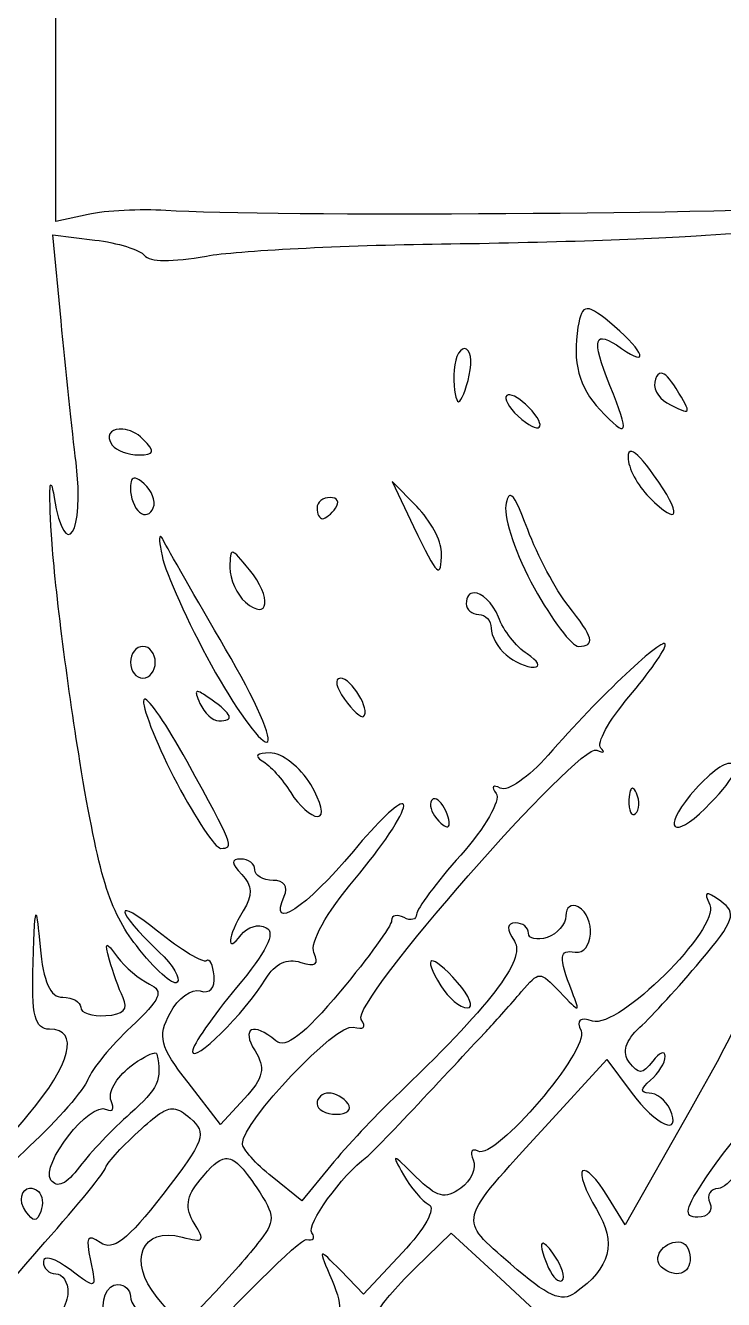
# Model space of a CAD drawing. Extents: x 26 to 243, y 4 to 296.
# Drawn here: x 159.67 to 175.18, y 103.68 to 132.01 of the extents above; entities that cross this region are included whole.
import ezdxf

# ---------------------------------------------------------------- set-up
doc = ezdxf.new("R2010")
doc.units = 0
doc.layers.add('Layer_1', color=7, linetype='CONTINUOUS')

msp = doc.modelspace()

# ---------------------------------------------------------------- linework, layer by layer
at = {"layer": 'Layer_1', "color": 7}
for points in [[(161.057937, 127.804222), (160.341908, 127.650434), (160.341908, 135.202636)], [(160.458215, 125.4351), (160.278521, 127.348919), (161.208971, 127.23537)], [(172.155556, 125.708502), (172.155556, 125.708502)], [(169.42759, 124.821596), (169.42759, 124.821596)], [(173.793768, 124.273137), (173.793768, 124.273137)], [(170.398832, 123.793029), (170.398832, 123.793029)], [(161.748061, 123.031249), (161.748061, 123.031249)], [(173.143884, 122.531848), (173.143884, 122.531848)], [(162.111862, 121.938742), (162.111862, 121.938742)], [(167.816389, 121.865429), (168.295396, 120.862769)], [(168.364848, 121.307049), (167.816389, 121.865429), (167.816389, 121.865429)], [(170.448441, 121.557301), (170.448441, 121.557301)], [(166.440556, 121.510997), (166.440556, 121.510997)], [(162.671895, 120.646692), (162.671895, 120.646692)], [(164.27373, 120.291159), (164.27373, 120.291159)], [(169.639257, 119.389922), (169.639257, 119.389922)], [(162.277227, 118.200398), (162.277227, 118.200398)], [(163.79748, 117.786437), (163.796926, 117.786437)], [(166.668758, 117.490984), (166.668758, 117.490984)], [(162.314159, 117.026311), (162.314159, 117.026311)], [(163.48108, 117.19333), (163.48108, 117.19333)], [(165.103858, 115.831828), (165.103858, 115.831828)], [(173.160972, 115.04414), (173.160972, 115.04414)], [(168.742431, 114.81263), (168.742431, 114.81263)], [(173.081597, 114.791134), (173.082148, 114.791134)], [(168.05286, 114.696324), (168.05286, 114.696324)], [(159.905347, 112.229637), (159.905347, 112.229637)], [(168.701091, 111.205478), (168.701091, 111.205478)], [(162.530234, 109.158263), (162.530234, 109.158263)], [(171.221798, 107.517846), (172.591016, 109.013294), (173.129552, 108.286242)], [(164.536659, 108.147885), (164.003081, 107.567455), (163.280437, 108.501766)], [(166.408035, 108.268052), (166.408035, 108.268052)], [(162.964591, 107.916926), (162.964591, 107.916926)], [(174.442549, 107.889917), (172.995057, 105.336689), (172.591566, 105.99594)], [(164.111672, 106.808983), (164.111672, 106.808983)], [(166.455437, 106.656298), (165.808313, 105.872468), (165.148508, 106.402188)], [(159.760928, 106.153037), (159.760928, 106.153037)], [(168.330121, 104.373163), (169.129936, 105.152581), (169.129936, 105.152581)], [(169.129936, 105.152581), (170.222994, 104.142203), (171.316055, 103.131275), (170.504115, 102.211848)], [(171.177701, 104.926584), (171.177701, 104.926584)], [(174.182374, 104.957453), (174.182374, 104.957453)], [(168.048452, 104.718775), (167.183043, 103.798248), (166.674823, 104.318592)], [(161.724357, 104.011565), (161.724357, 104.011565)], [(163.76661, 103.716666), (163.143737, 103.066784), (162.596381, 103.723831)]]:
    msp.add_lwpolyline(points, dxfattribs=at)
for points in [[(162.785448, 127.891316), (162.228595, 127.927844), (161.451496, 127.888773), (161.057937, 127.804222)], [(178.106476, 127.987227), (175.583861, 127.809937), (165.033122, 127.743878), (162.785448, 127.891316)], [(161.208971, 127.23537), (161.720753, 127.172691), (162.216843, 127.018042), (162.311952, 126.891962)], [(168.913308, 127.148276), (171.118282, 127.176357), (173.761166, 127.263535), (174.786507, 127.341753)], [(174.786507, 127.341753), (176.01948, 127.435812), (176.780658, 127.391602), (177.034912, 127.211115)], [(163.694401, 126.879835), (164.359627, 126.999339), (166.708334, 127.120195), (168.913308, 127.148276)], [(162.311952, 126.891962), (162.421624, 126.746595), (162.927462, 126.742068), (163.694401, 126.879835)], [(172.155556, 125.708502), (172.041225, 125.70568), (171.993312, 125.568297), (171.947747, 125.294539)], [(172.760239, 125.314385), (172.450246, 125.579527), (172.269887, 125.711271), (172.155556, 125.708502)], [(160.79115, 122.290969), (160.707132, 122.967653), (160.557218, 124.382405), (160.458215, 125.4351)], [(171.947747, 125.294539), (171.820521, 124.53014), (171.974448, 123.950492), (172.433369, 123.46671)], [(172.657714, 124.003042), (172.233508, 125.055753), (172.29856, 125.264214), (172.915131, 124.826558)], [(172.915131, 124.826558), (173.54062, 124.382571), (173.425268, 124.745588), (172.760239, 125.314385)], [(169.42759, 124.821596), (169.296611, 124.821596), (169.189465, 124.5553), (169.189465, 124.230143)], [(169.533423, 124.230143), (169.606095, 124.5553), (169.558569, 124.821596), (169.42759, 124.821596)], [(169.189465, 124.230143), (169.189465, 123.904987), (169.236991, 123.63924), (169.295298, 123.63924)], [(169.295298, 123.63924), (169.353605, 123.63924), (169.460751, 123.904987), (169.533423, 124.230143)], [(173.671397, 124.143052), (173.602309, 123.96578), (173.716338, 123.728564), (173.924956, 123.615537)], [(173.793768, 124.273137), (173.744292, 124.270879), (173.704205, 124.227236), (173.671397, 124.143052)], [(174.129457, 123.93414), (173.984711, 124.165472), (173.876228, 124.276814), (173.793768, 124.273137)], [(170.848074, 123.52073), (170.677112, 123.696938), (170.489722, 123.808015), (170.398832, 123.793029)], [(172.433369, 123.46671), (173.069383, 122.796285), (173.107437, 122.886997), (172.657714, 124.003042)], [(173.924956, 123.615537), (174.477491, 123.316181), (174.497108, 123.346604), (174.129457, 123.93414)], [(170.366312, 123.778698), (170.296603, 123.719078), (170.407274, 123.514479), (170.612703, 123.323945)], [(170.398832, 123.793029), (170.38585, 123.790771), (170.375016, 123.786148), (170.366312, 123.778698)], [(170.612703, 123.323945), (171.101145, 122.87091), (171.309592, 123.04512), (170.848074, 123.52073)], [(161.748061, 123.031249), (161.557586, 123.016726), (161.446091, 122.886475), (161.597577, 122.676818)], [(161.834048, 123.030148), (161.804155, 123.032895), (161.77527, 123.033323), (161.748061, 123.031249)], [(162.279432, 122.809109), (162.145562, 122.947068), (161.977547, 123.016955), (161.834048, 123.030148)], [(161.597577, 122.676818), (161.685066, 122.555744), (161.951289, 122.456885), (162.189033, 122.456885)], [(162.189033, 122.456885), (162.540513, 122.456885), (162.557251, 122.522812), (162.279432, 122.809109)], [(173.061201, 122.400107), (173.060637, 122.173985), (173.271205, 121.77864), (173.529185, 121.52092)], [(173.143884, 122.531848), (173.089248, 122.543786), (173.061201, 122.499983), (173.061201, 122.400107)], [(173.628953, 122.016463), (173.399453, 122.33843), (173.234945, 122.511963), (173.143884, 122.531848)], [(160.245448, 120.683623), (160.181524, 121.736902), (160.208163, 122.103469), (160.30553, 121.510997)], [(160.30553, 121.510997), (160.550837, 120.018143), (160.986476, 120.717851), (160.79115, 122.290969)], [(162.111862, 121.938742), (162.032772, 121.954744), (162.000517, 121.88241), (162.000517, 121.716051)], [(162.308094, 121.815269), (162.223416, 121.88769), (162.159315, 121.92914), (162.111862, 121.938742)], [(162.509841, 121.280038), (162.568148, 121.42961), (162.477258, 121.670571), (162.308094, 121.815269)], [(173.529185, 121.52092), (174.222379, 120.828471), (174.278177, 121.105653), (173.628953, 122.016463)], [(162.000517, 121.716051), (162.000517, 121.516619), (162.091376, 121.275658), (162.202261, 121.18082)], [(170.448441, 121.557301), (170.402349, 121.562607), (170.370159, 121.485052), (170.344812, 121.332404)], [(170.830435, 120.801584), (170.640973, 121.309265), (170.525262, 121.548479), (170.448441, 121.557301)], [(162.202261, 121.18082), (162.313146, 121.085982), (162.451562, 121.130466), (162.509841, 121.280038)], [(166.440556, 121.510997), (166.27952, 121.510997), (166.14786, 121.404588), (166.14786, 121.274526)], [(166.14786, 121.274526), (166.14786, 121.144464), (166.202622, 121.038055), (166.269678, 121.038055)], [(166.269678, 121.038055), (166.336734, 121.038055), (166.468366, 121.144464), (166.562374, 121.274526)], [(166.562374, 121.274526), (166.656354, 121.404588), (166.60162, 121.510997), (166.440556, 121.510997)], [(168.912757, 120.302183), (168.912757, 120.547897), (168.666262, 120.999997), (168.364848, 121.307049)], [(170.344812, 121.332404), (170.296129, 121.039102), (170.579545, 120.214296), (170.974853, 119.499613)], [(160.87714, 115.646067), (160.592942, 117.376207), (160.308581, 119.643121), (160.245448, 120.683623)], [(168.295396, 120.862769), (168.833594, 119.736037), (168.912757, 119.664392), (168.912757, 120.302183)], [(171.728915, 119.109354), (171.453127, 119.454588), (171.048847, 120.2163), (170.830435, 120.801584)], [(162.671895, 120.646692), (162.630942, 120.665826), (162.640219, 120.502772), (162.703315, 120.21013)], [(162.729223, 120.565112), (162.704585, 120.613886), (162.685547, 120.640316), (162.671895, 120.646692)], [(164.116631, 118.140869), (163.45248, 119.278916), (162.82786, 120.370021), (162.729223, 120.565112)], [(162.703315, 120.21013), (162.787474, 119.819941), (163.27994, 118.729389), (163.79748, 117.786437)], [(164.27373, 120.291159), (164.216944, 120.29813), (164.212544, 120.184194), (164.212544, 119.95547)], [(164.648004, 119.902), (164.439767, 120.156254), (164.330518, 120.284197), (164.27373, 120.291159)], [(164.212544, 119.95547), (164.212544, 119.692419), (164.366662, 119.345269), (164.554848, 119.184318)], [(164.554848, 119.184318), (165.079528, 118.735562), (165.15115, 119.287597), (164.648004, 119.902)], [(169.639257, 119.389922), (169.538153, 119.389671), (169.465625, 119.314495), (169.465625, 119.146285)], [(170.178346, 118.851386), (170.055455, 119.182537), (169.807766, 119.390345), (169.639257, 119.389922)], [(170.974853, 119.499613), (171.370162, 118.784931), (171.814476, 118.200398), (171.962078, 118.200398)], [(169.465625, 119.146285), (169.465625, 119.016223), (169.590246, 118.909814), (169.742335, 118.909814)], [(171.962078, 118.200398), (172.347735, 118.200398), (172.296717, 118.398588), (171.728915, 119.109354)], [(169.742335, 118.909814), (169.894397, 118.909814), (170.018493, 118.771316), (170.018493, 118.602234)], [(170.819408, 118.031177), (170.57543, 118.190119), (170.286748, 118.559243), (170.178346, 118.851386)], [(170.018493, 118.602234), (170.018493, 118.433155), (170.16787, 118.166861), (170.350327, 118.010781)], [(173.889678, 118.236779), (173.889678, 118.468272), (172.419955, 117.082549), (171.282431, 115.778911)], [(162.277227, 118.200398), (162.125135, 118.200398), (162.000517, 118.040508), (162.000517, 117.845416)], [(162.553385, 117.845416), (162.553385, 118.040508), (162.429286, 118.200401), (162.277227, 118.200398)], [(165.031098, 116.071607), (165.192191, 116.071607), (164.780756, 117.002819), (164.116631, 118.140869)], [(173.07884, 117.077023), (173.524949, 117.603743), (173.889678, 118.125857), (173.889678, 118.236779)], [(170.350327, 118.010781), (170.532812, 117.854709), (170.812965, 117.730472), (170.972647, 117.734621)], [(170.972647, 117.734621), (171.132328, 117.73877), (171.063389, 117.872238), (170.819408, 118.031177)], [(162.000517, 117.845416), (162.000517, 117.650321), (162.125135, 117.490984), (162.277227, 117.490984)], [(162.277227, 117.490984), (162.429286, 117.490984), (162.553385, 117.650321), (162.553385, 117.845416)], [(163.796926, 117.786437), (164.314465, 116.843482), (164.870006, 116.071607), (165.031098, 116.071607)], [(166.668758, 117.490984), (166.531654, 117.490984), (166.571335, 117.282727), (166.756952, 117.028515)], [(167.180839, 116.639909), (167.344722, 116.780086), (166.916972, 117.490984), (166.668758, 117.490984)], [(162.314159, 117.026311), (162.300443, 117.024335), (162.292575, 117.01008), (162.291559, 116.983314)], [(163.259493, 115.640555), (162.800868, 116.473996), (162.410146, 117.041006), (162.314159, 117.026311)], [(163.48108, 117.19333), (163.445162, 117.180348), (163.471654, 117.095436), (163.54447, 116.933155)], [(163.791415, 117.022453), (163.615393, 117.147407), (163.516999, 117.206318), (163.48108, 117.19333)], [(163.965599, 116.5451), (164.321143, 116.5451), (164.271192, 116.681895), (163.791415, 117.022453)], [(166.756952, 117.028515), (166.94257, 116.774303), (167.133482, 116.599408), (167.180839, 116.639909)], [(172.45652, 115.939865), (172.352578, 116.038793), (172.632731, 116.550304), (173.07884, 117.077023)], [(162.291559, 116.983314), (162.283459, 116.769314), (162.619157, 115.945634), (163.037353, 115.152731)], [(163.54447, 116.933155), (163.640256, 116.719665), (163.829794, 116.5451), (163.965599, 116.5451)], [(167.129576, 109.904608), (166.878454, 110.252145), (171.978718, 116.081013), (172.369426, 115.893011)], [(172.369426, 115.893011), (172.521488, 115.819836), (172.560491, 115.840941), (172.45652, 115.939865)], [(162.132809, 111.545025), (161.532353, 112.321111), (161.297002, 113.090287), (160.87714, 115.646067)], [(164.005285, 113.709096), (164.314403, 113.706189), (164.291185, 113.765657), (163.259493, 115.640555)], [(165.103858, 115.831828), (164.8084, 115.82957), (164.742774, 115.762009), (164.931327, 115.654336)], [(164.931327, 115.654336), (165.098657, 115.558781), (165.382852, 115.241422), (165.563019, 114.94878)], [(166.009506, 115.125719), (165.773597, 115.515906), (165.366071, 115.833804), (165.103858, 115.831828)], [(171.282431, 115.778911), (170.857968, 115.292445), (170.38053, 114.963038), (170.221893, 115.046897)], [(175.306855, 115.598664), (175.156176, 115.598664), (174.767387, 115.279437), (174.442549, 114.889248)], [(174.772173, 114.593798), (175.412789, 115.231807), (175.607986, 115.598662), (175.306855, 115.598664)], [(163.037353, 115.152731), (163.455522, 114.359827), (163.891239, 113.710225), (164.005285, 113.709096)], [(166.164949, 114.416306), (166.315571, 114.416306), (166.245416, 114.73553), (166.009506, 115.125719)], [(170.221893, 115.046897), (170.055015, 115.135109), (170.016088, 115.085023), (170.129287, 114.928387)], [(173.160972, 115.04414), (173.119071, 115.049559), (173.089886, 114.963312), (173.081597, 114.791134)], [(173.248616, 114.933898), (173.21552, 115.00464), (173.186113, 115.040883), (173.160972, 115.04414)], [(165.563019, 114.94878), (165.743218, 114.656141), (166.014327, 114.416306), (166.164949, 114.416306)], [(168.712665, 114.797196), (168.64019, 114.735208), (168.66261, 114.571006), (168.762827, 114.432291)], [(168.742431, 114.81263), (168.731678, 114.81009), (168.721715, 114.804957), (168.712665, 114.797196)], [(169.008117, 114.544739), (168.929344, 114.720355), (168.817668, 114.829691), (168.742431, 114.81263)], [(170.129287, 114.928387), (170.236983, 114.779342), (169.883497, 114.163265), (169.342703, 113.557512)], [(173.082148, 114.791134), (173.070153, 114.541849), (173.135256, 114.40222), (173.227119, 114.480799)], [(173.227119, 114.480799), (173.318895, 114.559378), (173.32848, 114.763194), (173.248616, 114.933898)], [(174.442549, 114.889248), (173.813222, 114.13335), (174.074605, 113.899071), (174.772173, 114.593798)], [(168.05286, 114.696324), (167.9513, 114.73023), (167.498149, 114.302288), (166.955391, 113.647913)], [(166.990669, 113.027245), (167.581924, 113.726411), (168.069559, 114.457688), (168.074357, 114.652777)], [(168.074357, 114.652777), (168.074921, 114.677161), (168.067366, 114.691481), (168.05286, 114.696324)], [(168.762827, 114.432291), (169.03551, 114.054999), (169.19509, 114.128038), (169.008117, 114.544739)], [(166.955391, 113.647913), (165.907669, 112.38474), (165.051545, 111.824927), (165.418603, 112.643047)], [(164.455077, 113.470421), (164.23452, 113.470421), (164.240142, 113.372222), (164.47437, 113.130871)], [(164.765411, 113.23395), (164.765411, 113.364012), (164.625737, 113.470421), (164.455077, 113.470421)], [(169.342703, 113.557512), (168.802417, 112.952284), (168.360437, 112.359696), (168.360437, 112.24066)], [(164.47437, 113.130871), (164.714259, 112.883633), (164.723245, 112.662944), (164.507994, 112.318932)], [(165.171659, 112.997479), (164.948337, 112.997479), (164.765411, 113.103888), (164.765411, 113.23395)], [(165.418603, 112.643047), (165.515547, 112.859119), (165.418886, 112.997479), (165.171659, 112.997479)], [(166.079509, 111.389582), (165.981973, 111.606981), (166.352226, 112.272286), (166.990669, 113.027245)], [(175.123297, 112.532803), (174.777832, 112.778026), (174.735583, 112.763903), (174.876353, 112.45012)], [(162.599686, 111.870244), (161.61558, 112.663771), (161.643941, 112.351226), (162.642132, 111.402813)], [(171.954362, 112.406576), (171.802301, 112.486958), (171.678202, 112.398081), (171.678202, 112.20924)], [(174.674059, 111.205478), (175.430442, 112.106328), (175.487082, 112.274561), (175.123297, 112.532803)], [(159.83865, 111.165238), (159.864021, 111.917505), (159.879775, 112.257199), (159.905347, 112.229637)], [(159.905347, 112.229637), (159.925244, 112.208188), (159.950895, 111.964345), (159.991888, 111.51967)], [(164.507994, 112.318932), (164.154821, 111.75449), (164.117593, 111.321048), (164.462243, 111.786457)], [(168.08373, 112.170105), (167.931668, 112.250487), (167.807019, 112.221077), (167.807019, 112.104511)], [(168.360437, 112.24066), (168.360437, 112.121625), (168.235791, 112.089722), (168.08373, 112.170105)], [(171.678202, 112.20924), (171.678202, 112.020383), (171.491258, 111.805101), (171.263138, 111.730233)], [(171.88546, 111.40171), (172.295078, 111.331642), (172.354271, 112.195189), (171.954362, 112.406576)], [(174.876353, 112.45012), (175.109299, 111.930916), (172.842984, 109.682793), (172.274619, 109.86933)], [(165.020625, 111.944657), (165.235622, 111.831006), (165.023447, 111.401645), (164.36082, 110.612921)], [(164.462243, 111.786457), (164.594972, 111.965711), (164.846155, 112.036887), (165.020625, 111.944657)], [(167.807019, 112.104511), (167.807019, 111.987944), (167.295136, 111.281048), (166.669311, 110.533546)], [(170.558686, 112.052144), (170.365395, 112.052144), (170.356987, 111.916266), (170.533881, 111.6459)], [(170.848624, 111.822839), (170.848624, 111.94882), (170.718313, 112.052144), (170.558686, 112.052144)], [(161.535841, 111.22422), (161.422839, 111.648801), (161.440693, 111.655662), (161.713884, 111.290915)], [(163.689439, 111.209886), (163.617247, 111.148147), (163.126736, 111.445251), (162.599686, 111.870244)], [(170.533881, 111.6459), (170.798549, 111.24139), (170.000272, 110.202618), (167.847258, 108.150092)], [(171.263138, 111.730233), (171.035046, 111.655368), (170.848624, 111.69686), (170.848624, 111.822839)], [(159.991888, 111.51967), (160.063911, 110.738648), (160.217299, 110.396293), (160.495147, 110.396293)], [(163.0368, 110.730331), (162.946235, 110.652853), (162.539322, 111.019654), (162.132809, 111.545025)], [(162.642132, 111.402813), (162.949585, 111.110685), (163.127394, 110.807807), (163.0368, 110.730331)], [(165.785159, 111.174058), (166.120609, 111.063966), (166.199679, 111.121776), (166.079509, 111.389582)], [(171.818213, 110.514804), (171.513892, 111.308692), (171.525768, 111.463237), (171.88546, 111.40171)], [(160.203555, 109.686879), (159.873834, 109.686879), (159.799026, 109.990181), (159.83865, 111.165238)], [(161.837909, 110.388024), (161.740881, 110.587716), (161.605098, 110.964096), (161.535841, 111.22422)], [(161.713884, 111.290915), (161.88127, 111.067448), (162.200088, 110.7975), (162.422197, 110.691193)], [(163.860316, 110.873093), (163.838557, 111.120241), (163.761632, 111.271622), (163.689439, 111.209886)], [(165.00519, 110.801437), (165.220272, 111.151218), (165.478694, 111.274647), (165.785159, 111.174058)], [(168.701091, 111.205478), (168.626835, 111.19052), (168.680627, 111.003872), (168.900077, 110.65316)], [(169.271047, 110.728124), (168.977426, 111.063881), (168.775349, 111.220447), (168.701091, 111.205478)], [(173.32358, 109.729323), (173.589998, 109.973894), (174.197696, 110.638123), (174.674059, 111.205478)], [(163.382966, 109.195195), (163.382966, 108.897721), (164.537435, 110.040834), (165.00519, 110.801437)], [(163.552739, 110.537404), (163.762741, 110.468471), (163.884305, 110.601209), (163.860316, 110.873093)], [(170.68822, 110.514804), (171.091121, 110.987757), (171.090982, 110.987757), (171.54536, 110.514804)], [(175.5775, 111.028538), (175.84976, 110.517471), (175.705268, 110.117827), (174.442549, 107.889917)], [(162.422197, 110.691193), (162.751747, 110.533442), (162.677413, 110.358848), (162.018706, 109.742)], [(162.881908, 110.043515), (163.060019, 110.377844), (163.361816, 110.600063), (163.552739, 110.537404)], [(164.36082, 110.612921), (163.823159, 109.972844), (163.382966, 109.334937), (163.382966, 109.195195)], [(166.669311, 110.533546), (165.851628, 109.556905), (165.44719, 109.24628), (165.231741, 109.430565)], [(168.900077, 110.65316), (169.069834, 110.381894), (169.334414, 110.159822), (169.488225, 110.159822)], [(169.488225, 110.159822), (169.642036, 110.159822), (169.544266, 110.415704), (169.271047, 110.728124)], [(169.944632, 109.680264), (170.13183, 109.879143), (170.466647, 110.254679), (170.68822, 110.514804)], [(171.54536, 110.514804), (171.999766, 110.041847), (171.999512, 110.041847), (171.818213, 110.514804)], [(160.495147, 110.396293), (160.714913, 110.396293), (160.894779, 110.296683), (160.894779, 110.174703)], [(161.454812, 109.988945), (161.843235, 110.013978), (161.960337, 110.136056), (161.837909, 110.388024)], [(160.894779, 110.174703), (160.894779, 110.052724), (161.146936, 109.969104), (161.454812, 109.988945)], [(163.280437, 108.501766), (162.655061, 109.310045), (162.601693, 109.517464), (162.881908, 110.043515)], [(172.274619, 109.86933), (171.986866, 109.963773), (171.907827, 109.896568), (172.017752, 109.651602)], [(159.728408, 107.782983), (160.681673, 108.909631), (160.87578, 109.686879), (160.203555, 109.686879)], [(162.018706, 109.742), (161.574799, 109.326315), (161.141204, 108.797925), (161.055183, 108.567913)], [(165.231741, 109.430565), (164.733989, 109.85628), (164.449698, 109.718929), (164.769823, 109.207322)], [(164.489254, 107.145226), (164.489254, 107.62745), (166.589806, 109.837098), (166.95043, 109.734284)], [(166.95043, 109.734284), (167.188936, 109.666288), (167.255785, 109.729935), (167.129576, 109.904608)], [(168.508164, 108.143477), (169.111272, 108.790005), (169.757434, 109.481385), (169.944632, 109.680264)], [(172.017752, 109.651602), (172.2067, 109.230455), (170.107254, 106.775009), (169.729105, 106.974899)], [(173.088213, 108.953762), (172.921645, 109.17494), (172.999617, 109.431897), (173.32358, 109.729323)], [(161.991147, 108.851787), (162.223281, 109.031458), (162.432128, 109.147448), (162.530234, 109.158263)], [(162.588112, 109.132358), (162.713137, 108.572065), (162.616758, 108.356828), (161.99776, 107.813299)], [(162.530234, 109.158263), (162.562935, 109.161875), (162.583385, 109.153666), (162.588112, 109.132358)], [(164.769823, 109.207322), (165.007962, 108.826725), (164.959992, 108.608215), (164.536659, 108.147885)], [(173.558398, 108.551926), (173.740882, 108.708), (173.888643, 108.947835), (173.88582, 109.0844)], [(173.88582, 109.0844), (173.883563, 109.220964), (173.758857, 109.173111), (173.60911, 108.978016)], [(161.573326, 108.093314), (161.493683, 108.270855), (161.681662, 108.612228), (161.991147, 108.851787)], [(173.60911, 108.978016), (173.378309, 108.67732), (173.299315, 108.673411), (173.088213, 108.953762)], [(161.055183, 108.567913), (160.969161, 108.337897), (160.386443, 107.670975), (159.759825, 107.085694)], [(173.528632, 108.268052), (173.326448, 108.268052), (173.33643, 108.362077), (173.558398, 108.551926)], [(166.408035, 108.268052), (166.264948, 108.268052), (166.14786, 108.16164), (166.14786, 108.031581)], [(166.839084, 108.031581), (166.745104, 108.16164), (166.551122, 108.268052), (166.408035, 108.268052)], [(173.129552, 108.286242), (173.683639, 107.537774), (174.273182, 107.282442), (173.99, 107.913621)], [(173.99, 107.913621), (173.902455, 108.108715), (173.694832, 108.268052), (173.528632, 108.268052)], [(160.233871, 106.334387), (159.989692, 106.672314), (161.105808, 108.094573), (161.465839, 107.904248)], [(161.465839, 107.904248), (161.604551, 107.830932), (161.652997, 107.915766), (161.573326, 108.093314)], [(162.173048, 107.405398), (162.582183, 107.782777), (162.779854, 107.935722), (162.964591, 107.916926)], [(166.14786, 108.031581), (166.14786, 107.901519), (166.341814, 107.795107), (166.578909, 107.795107)], [(167.847258, 108.150092), (167.437951, 107.759903), (166.811545, 107.087604), (166.455437, 106.656298)], [(166.578909, 107.795107), (166.81592, 107.795107), (166.933064, 107.901519), (166.839084, 108.031581)], [(167.254149, 106.849222), (167.340565, 106.914255), (167.905055, 107.496948), (168.508164, 108.143477)], [(174.80635, 106.4077), (175.138441, 106.901815), (175.751267, 107.655678), (176.167852, 108.082844)], [(158.691572, 106.612751), (158.772428, 106.677781), (159.239037, 107.204594), (159.728408, 107.782983)], [(161.99776, 107.813299), (161.616054, 107.478141), (161.10889, 106.945217), (160.870525, 106.628736)], [(163.326188, 107.708567), (163.711986, 107.378606), (163.652982, 107.213173), (162.722608, 106.014683)], [(162.964591, 107.916926), (163.075434, 107.905639), (163.181515, 107.832304), (163.326188, 107.708567)], [(161.447647, 106.605586), (161.447647, 106.677284), (161.774014, 107.037326), (162.173048, 107.405398)], [(170.451199, 104.469076), (169.273711, 105.500449), (169.235631, 105.348226), (171.221798, 107.517846)], [(176.167852, 107.504065), (175.751264, 106.75866), (175.258445, 106.146757), (175.073138, 106.14422)], [(159.759825, 107.085694), (159.13321, 106.500413), (158.665582, 106.019709), (158.720784, 106.016887)], [(165.148508, 106.402188), (164.785853, 106.693583), (164.489254, 107.027841), (164.489254, 107.145226)], [(163.550535, 106.339899), (163.789219, 106.631358), (163.954827, 106.790836), (164.111672, 106.808983)], [(164.111672, 106.808983), (164.313328, 106.832323), (164.500261, 106.621833), (164.808408, 106.158551)], [(166.034311, 105.1603), (165.905248, 105.338899), (166.689111, 106.424086), (167.254149, 106.849222)], [(168.346106, 106.4077), (167.807795, 106.936367), (167.79275, 106.938978), (168.069949, 106.44904)], [(169.729105, 106.974899), (169.588135, 107.049414), (169.538771, 106.962427), (169.619964, 106.781424)], [(160.101579, 104.950838), (160.841876, 105.789159), (161.447647, 106.533884), (161.447647, 106.605586)], [(160.870525, 106.628736), (160.57295, 106.233668), (160.373486, 106.141161), (160.233871, 106.334387)], [(169.619964, 106.781424), (169.701187, 106.600412), (169.576313, 106.316497), (169.342153, 106.150282)], [(172.050826, 106.537787), (171.975501, 106.473345), (172.113375, 106.09016), (172.357299, 105.68671)], [(172.591566, 105.99594), (172.369514, 106.358424), (172.126179, 106.60223), (172.050826, 106.537787)], [(163.419897, 105.371414), (163.206311, 105.71275), (163.240091, 105.960807), (163.550535, 106.339899)], [(168.069949, 106.44904), (168.231408, 106.163643), (168.487036, 105.864764), (168.638251, 105.784827)], [(169.342153, 106.150282), (168.986496, 105.89782), (168.822384, 105.939956), (168.346106, 106.4077)], [(174.611219, 105.50922), (174.285365, 105.50922), (174.324512, 105.690819), (174.80635, 106.4077)], [(159.673838, 105.635447), (159.500883, 105.874791), (159.587952, 106.137706), (159.760928, 106.153037)], [(159.760928, 106.153037), (159.818586, 106.158145), (159.885801, 106.135965), (159.95606, 106.075869)], [(159.95606, 106.075869), (160.047951, 105.997289), (160.070806, 105.798645), (160.006769, 105.634343)], [(162.722608, 106.014683), (161.926685, 104.989409), (161.609639, 104.744485), (161.33134, 104.942018)], [(164.808408, 106.158551), (165.226946, 105.529199), (165.228671, 105.424404), (164.827701, 104.918868)], [(175.073138, 106.14422), (174.887831, 106.14168), (174.800198, 105.99793), (174.878007, 105.824513)], [(168.638251, 105.784827), (168.794743, 105.702113), (168.540732, 105.24272), (168.048452, 104.718775)], [(172.357299, 105.68671), (172.817209, 104.926047), (172.679583, 104.388061), (171.880499, 103.820845)], [(174.878007, 105.824513), (174.956521, 105.649465), (174.837928, 105.509217), (174.611219, 105.50922)], [(160.006769, 105.634343), (159.913103, 105.393935), (159.848025, 105.394353), (159.673838, 105.635447)], [(161.33134, 104.942018), (161.045618, 105.144832), (160.999986, 105.062696), (161.111407, 104.545694)], [(162.596381, 103.723831), (161.927515, 104.527245), (162.250642, 105.308227), (163.150903, 105.063837)], [(163.150903, 105.063837), (163.632092, 104.93321), (163.668278, 104.974485), (163.419897, 105.371414)], [(165.910285, 105.01092), (166.063758, 104.975185), (166.119567, 105.0423), (166.034311, 105.1603)], [(159.203099, 102.90638), (158.774319, 103.405279), (158.811711, 103.490191), (160.101579, 104.950838)], [(160.066301, 98.766753), (160.066866, 99.10978), (165.647198, 105.072188), (165.910285, 105.01092)], [(164.827701, 104.918868), (164.586739, 104.615069), (164.109256, 104.074044), (163.76661, 103.716666)], [(166.674823, 104.318592), (166.166512, 104.838931), (166.166357, 104.83912), (166.481345, 104.100863)], [(171.177701, 104.926584), (171.098518, 104.946396), (171.130002, 104.747037), (171.296762, 104.37537)], [(171.434565, 104.644361), (171.312338, 104.824131), (171.225213, 104.914691), (171.177701, 104.926584)], [(173.804792, 104.399071), (173.583896, 104.588002), (173.833745, 104.957453), (174.182374, 104.957453)], [(174.182374, 104.957453), (174.325461, 104.957453), (174.442549, 104.798116), (174.442549, 104.603021)], [(160.658308, 104.34395), (160.329462, 104.593677), (160.065201, 104.672849), (160.065201, 104.521442)], [(161.111407, 104.545694), (161.2517, 103.894689), (161.250241, 103.894415), (160.658308, 104.34395)], [(171.598827, 104.101967), (171.670032, 104.162851), (171.595948, 104.406995), (171.434565, 104.644361)], [(174.442549, 104.603021), (174.442549, 104.237332), (174.116167, 104.132755), (173.804792, 104.399071)], [(160.065201, 104.521442), (160.065201, 104.371218), (160.18985, 104.248037), (160.341908, 104.248037)], [(167.530309, 103.432239), (167.530309, 103.521292), (167.890306, 103.944727), (168.330121, 104.373163)], [(171.880499, 103.820845), (171.58044, 103.607855), (171.278025, 103.744849), (170.451199, 104.469076)], [(171.296762, 104.37537), (171.39156, 104.164028), (171.527651, 104.04108), (171.598827, 104.101967)], [(160.341908, 104.248037), (160.49397, 104.248037), (160.615393, 104.061685), (160.612006, 103.834076)], [(161.421741, 103.225534), (161.332026, 103.667305), (161.464712, 104.011565), (161.724357, 104.011565)], [(161.724357, 104.011565), (161.876418, 104.011565), (162.000517, 103.890264), (162.000517, 103.742023)], [(166.481345, 104.100863), (166.754, 103.461811), (166.717588, 103.276487), (166.213454, 102.728338)], [(160.612006, 103.834076), (160.60862, 103.606467), (160.390786, 103.18766), (160.128037, 102.903073)], [(162.000517, 103.742023), (162.000517, 103.593783), (162.194105, 103.351315), (162.430466, 103.203484)]]:
    msp.add_open_spline(points, degree=3, dxfattribs=at)

doc.saveas('drawing.dxf')
